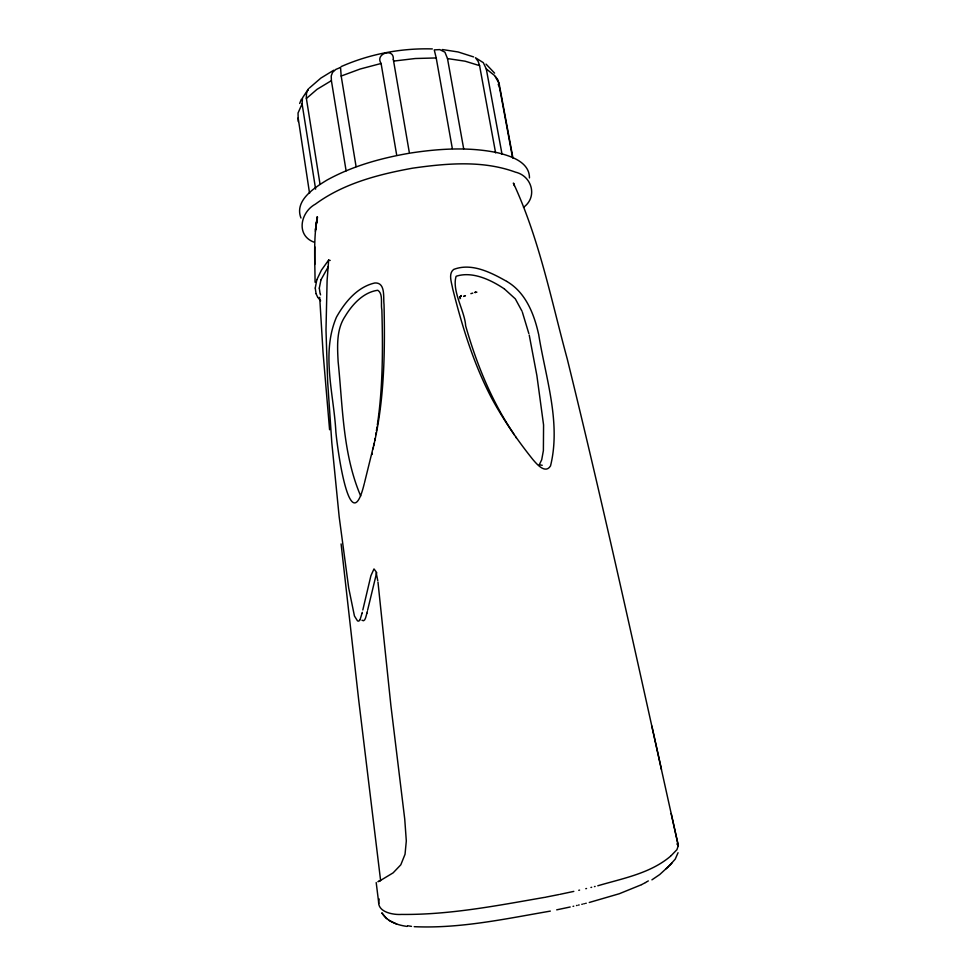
<?xml version="1.0" encoding="UTF-8"?>
<svg xmlns="http://www.w3.org/2000/svg" width="976" height="976" viewBox="0 0 976 976"><rect width="100%" height="100%" fill="white"/><g stroke="black" fill="none" stroke-linecap="round" stroke-linejoin="round"><path stroke-width="1.46" d="M315.26 288.164L316.053 293.605M315.065 282.247C314.967 260.494 313.394 238.461 317.31 216.928L315.382 231.251M314.723 264.423L314.772 246.83M319.311 288.225L320.091 293.569M315.272 288.005L316.785 279.917M319.311 288.079L320.945 279.929M317.31 217.148L317.322 219.063M330.181 260.458L328.656 260.08L327.106 280.454L325.996 329.998L327.655 381.787L331.803 442.714L339.184 516.902L348.7 588.016L354.447 615.99L357.521 620.907L358.814 621.126L359.961 619.821M298.156 117.937L309.563 193.333M308.392 89.206L307.977 89.841M377.334 425.036C382.995 386.972 382.897 348.334 381.872 309.965C380.542 304.158 383.434 293.739 377.785 290.275C363.377 292.19 352.287 304.427 345.101 316.37C336.22 329.656 337.354 346.382 338.135 361.742C342.783 406.626 342.71 454.084 360.693 495.979M377.041 426.939L376.419 430.782M375.772 434.625L376.102 432.697M374.747 440.408L375.101 438.48M374.235 443.226L364.524 482.681M373.161 448.85L373.43 447.447M372.076 454.474L372.295 453.352M373.625 446.008C384.483 399.733 385.069 351.848 384.032 304.573C383.092 297.607 385.849 282.369 374.894 282.967C357.35 286.883 344.882 302.133 336.439 317.188C320.994 353.422 333.877 394.267 335.866 431.758C336.708 442.86 349.554 544.51 364.28 483.571M362.816 609.963L370.904 575.73L373.991 568.935L375.931 571.521L377.773 580.659M367.635 610.049L376.712 572.473M367.354 611.269L366.891 613.209M362.267 612.33L362.035 613.257M361.974 613.501L360.034 619.699M366.866 613.282C365.866 616.649 365.048 622.578 361.974 620.26M316.858 279.685L321.421 270.157L328.656 260.08M321.006 279.746L328.4 266.509M379.188 898.981C375.345 911.682 392.376 915.024 401.502 914.427C449.729 914.951 497.406 905.557 544.73 897.347M678.052 852.719L675.233 859.136L669.902 865.102M299.669 103.48L301.389 99.162M460.013 297.314L461.355 295.521M308.184 89.316L302.499 97.893L302.096 103.883L298.046 112.996L298.241 121.561M460.282 296.789L461.075 295.765M460.404 296.582L460.989 295.85M308.062 89.463L306.501 93.22L306.305 97.966L320.043 184.269M460.806 296.045L460.038 297.033M539.118 465.113L541.717 459.745L543.388 450.583L543.571 424.938L536.885 375.589L529.236 335.097M523.502 207.339C537.922 197.067 532.005 175.961 515.45 172.142C482.632 160.101 446.52 163.358 412.58 168.177C378.578 174.375 343.601 183.354 315.37 204.167C300.584 212.085 295.594 235.35 314.004 242.158M460.745 296.106L459.794 297.07M666.181 868.75L671.964 863.016M651.919 879.852L659.727 874.545L668.816 866.176M306.379 98.515L317.017 89.341L331.401 80.654L331.23 75.933L332.548 72.37L335.805 69.43L340.417 67.49M309.233 88.157L320.848 78.104L333.719 70.223M670.854 855.94L676.917 849.693L678.308 845.619C642.171 683.212 607.048 520.537 567.251 358.973C551.172 299.913 539.313 238.815 513.376 183.073L513.669 183.732M670.5 856.257C650.187 873.508 622.615 878.437 597.8 885.781M459.855 298.729L460.513 298.229M648.32 880.913L647.43 881.45M646.82 881.804L645.539 882.536M645.209 882.719L643.831 883.475M643.111 883.853L641.598 884.634M641.195 884.829L619.296 893.735L589.26 902.483M380.079 880.925L379.347 881.157L393.133 872.849L400.807 864.797L405.04 854.268L406.309 840.97L404.747 819.193L390.888 705.514L377.98 582.123M377.883 881.694L379.444 881.145M465.113 295.777L463.637 296.448L465.43 295.63M341.21 66.575C369.745 53.973 401.16 48.031 432.319 48.922M356.081 166.579L341.185 76.043L360.217 69.003L381.091 63.477C374.54 53.558 394.365 47.409 393.291 59.353M378.639 881.413L379.261 881.206M470.871 293.654L472.762 293.105M594.457 886.611L595.128 886.44M585.612 903.386L586.234 903.239M583.733 903.849L584.368 903.691M590.944 887.465L591.663 887.294M581.806 904.313L582.452 904.154M585.783 888.685L586.527 888.514M578.512 905.094L579.171 904.935M576.499 905.557L577.17 905.399M578.768 890.295L579.573 890.112M573.046 906.35L573.742 906.192M570.204 906.985L556.698 909.839M573.815 891.393L559.797 894.37M558.882 894.553L545.694 897.164M550.342 911.108C505.409 918.831 460.038 928.749 414.202 926.675M393.596 61.098L415.312 58.511L436.211 57.95L452.315 148.498M476.874 292.178L475.349 292.385M436.211 57.95L434.247 49.874L439.773 49.605L444.922 52.167L447.496 58.572L465.101 61.195L479.582 65.636L495.613 152.89M442.372 49.532L458.147 51.972L473.592 56.913M540.277 465.027L542.241 465.271M411.482 926.37L407.614 925.748M407.126 926.419C397.476 925.175 387.13 921.564 381.811 912.828L386.642 918.648M388.643 920.209L396.72 924.077M676.868 843.923L678.308 845.619M340.551 67.539L341.185 76.043M506.605 281.332C490.965 272.463 471.53 262.52 453.669 269.437C448.094 273.731 451.656 282.54 452.62 288.481C462.051 326.045 473.494 363.548 491.538 397.976C503.323 419.753 517.439 440.249 532.908 459.574C536.776 464.076 545.279 474.312 550.513 465.955C561.237 422.669 545.535 377.456 538.691 334.536M506.751 281.417C525.539 292.275 534.079 313.845 538.557 334.024M479.582 65.636L478.142 61.39L475.446 57.73L483.315 62.659L486.292 68.93L494.783 75.701L499.114 83.533L512.986 158.222M504.324 288.884C490.599 279.648 472.091 270.999 456.109 276.281C451.62 291.055 464.844 311.185 465.65 325.813C476.422 363.548 491.245 400.38 513.217 433.076M504.446 288.969L515.328 298.876L521.977 311.137M486.024 64.099L494.6 73.127M495.357 76.543L497.687 79.532L499.114 83.533M320.64 300.828L317.688 297.204M515.718 437.016L516.219 437.809M513.803 433.991L514.389 434.918M317.578 297.009L316.102 293.776M498.224 84.278L499.663 88.206L512.412 156.831M300.962 218.014C294.081 200.592 314.553 187.636 327.131 179.999C352.739 165.896 381.311 158.051 409.993 153.122C438.993 148.645 468.956 146.729 497.87 152.805C510.594 156.001 529.504 161.87 529.468 177.913M320.592 294.886L320.348 294.301M513.73 183.903L514.254 185.611M522.38 312.198L528.846 333.585M651.846 726.034L661.472 769.515M671.195 813.557L678.369 845.96M486.292 68.93L502.03 154.196M447.496 58.572L463.685 148.803M393.316 59.438L409.261 152.195M381.091 63.477L396.598 154.574M331.401 80.654L346.114 170.885M302.096 103.883L315.626 189.137M380.591 880.389L358.704 700.085L341.1 543.925M376.199 882.536L378.786 903.447M329.583 429.733L323.044 352.47L319.701 297.351M315.748 227.737L315.492 229.519L317.432 216.892L315.748 227.737M475.849 292.324L474.861 292.458L475.849 292.324"/></g></svg>
